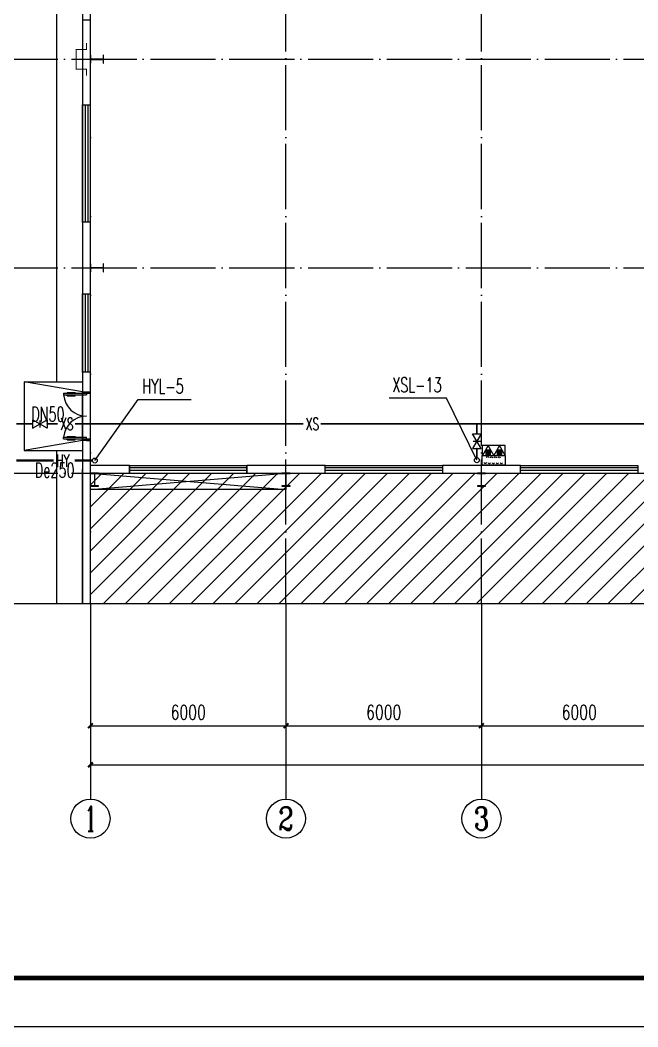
# Model space of a CAD drawing. Extents: x 1635833 to 4277885, y 16914845 to 35313750.
# Drawn here: x 2131765 to 2150724, y 17742386 to 17773275 of the extents above; entities that cross this region are included whole.
import ezdxf
from ezdxf.enums import TextEntityAlignment as Align

# ---------------------------------------------------------------- set-up
doc = ezdxf.new("R2010")
doc.units = 0
doc.header["$LTSCALE"] = 1000
doc.header["$MEASUREMENT"] = 0
doc.linetypes.add('DOTE', pattern=[2.42, 2, -0.2, 0.02, -0.2])
doc.layers.get('Defpoints').update_dxf_attribs({"color": 250})
for name, color, linetype in [('AXIS_TEXT', 7, 'Continuous'), ('AXIS_外部', 171, 'Continuous'), ('COLUMN', 2, 'Continuous'), ('DIM_SYMB', 165, 'Continuous'), ('DIM_消防', 3, 'Continuous'), ('DIM_雨水', 3, 'Continuous'), ('DOTE', 8, 'DOTE'), ('GROUND', 150, 'Continuous'), ('JZ__灭火器', 6, 'Continuous'), ('PIPE-消防', 1, 'Continuous'), ('PIPE-雨水', 4, 'Continuous'), ('TEXT_消防', 7, 'Continuous'), ('TEXT_雨水', 7, 'Continuous'), ('TK', 4, 'Continuous'), ('TWT_TEXT', 7, 'Continuous'), ('VALVE_消防', 7, 'Continuous'), ('VPIPE-消防', 1, 'Continuous'), ('VPIPE-雨水', 4, 'Continuous'), ('WALL-PARAPET', 6, 'Continuous'), ('WINDOW', 140, 'Continuous')]:
    doc.layers.add(name, color=color, linetype=linetype)
doc.styles.add('_TCH_AXIS', font='COMPLEX', dxfattribs={"bigfont": 'GBCBIG'})
doc.styles.add('_TCH_DIM_T3', font='SIMPLEX', dxfattribs={"width": 0.705882, "bigfont": 'GBCBIG'})
doc.styles.add('_TWT_PIPEDN', font='SIMPLEX', dxfattribs={"width": 0.8, "height": 3, "bigfont": 'HZTXT'})
doc.styles.add('_TWT_PIPETEXT', font='COMPLEX', dxfattribs={"width": 0.8, "height": 2.5, "bigfont": 'HZTXT'})
doc.styles.add('_TWT_SERIAL', font='COMPLEX', dxfattribs={"width": 0.8, "height": 3, "bigfont": 'HZTXT'})
doc.styles.add('COMPLEX', font='COMPLEX')
doc.dimstyles.new('_TCH_ARCH&&150', dxfattribs={"dimtxt": 446.25, "dimasz": 150, "dimexe": 375, "dimexo": 450, "dimgap": 189.375, "dimtad": 1, "dimdec": 0, "dimzin": 0, "dimdsep": 46, "dimtxsty": '_TCH_DIM_T3', "dimblk": 'ARCHTICK', "dimcen": 0.09, "dimclrt": 7, "dimazin": 2, "dimtfac": 1, "dimtdec": 0, "dimtix": 1, "dimtmove": 2, "dimatfit": 3, "dimfxl": 0, "dimtolj": 1, "dimtzin": 0, "dimarcsym": 0})

# ---------------------------------------------------------------- blocks, each defined once
blk = doc.blocks.new('A$C3ACC4A1C')
at = {"layer": 'COLUMN'}
h = blk.add_hatch(color=256, dxfattribs=at)
h.paths.add_polyline_path([(125, 400), (0, 400), (0, 388), (120, 388), (120, 200), (125, 200)])
h.paths.add_polyline_path([(250, 400), (125, 400), (125, 200), (130, 200), (130, 388), (250, 388)])
h.paths.add_polyline_path([(250, 12), (130, 12), (130, 200), (125, 200), (125, 0), (250, 0)])
h.paths.add_polyline_path([(125, 200), (120, 200), (120, 12), (0, 12), (0, 0), (125, 0)])
blk.add_lwpolyline([(0, 0), (0, 12), (120, 12), (120, 388), (0, 388), (0, 400), (250, 400), (250, 388), (130, 388), (130, 12), (250, 12), (250, 0)], close=True, dxfattribs=at)
blk = doc.blocks.new('消防软管卷盘')
blk.add_lwpolyline([(4963954, 151899), (4963954, 150312), (4964641, 150312), (4964641, 151899)], close=True)
for points, const_width in [([(4964134, 151704), (4964482, 151704)], 1), ([(4964134, 151566), (4964482, 151566)], 1), ([(4964134, 151428), (4964482, 151428)], 1), ([(4964134, 151290), (4964482, 151290)], 1), ([(4964134, 151152), (4964482, 151152)], 1), ([(4964134, 151014), (4964482, 151014)], 0.1), ([(4964134, 150876), (4964482, 150876)], 1), ([(4964134, 150738), (4964482, 150738)], 1), ([(4964150, 150600), (4964499, 150600)], 1), ([(4964150, 150462), (4964499, 150462)], 1)]:
    blk.add_lwpolyline(points, dxfattribs=dict(const_width=const_width))
for centre, start, end in [((4964134, 151636), 90, 270), ((4964134, 151360), 90, 270), ((4964482, 151498), 270, 90), ((4964134, 151084), 90, 270), ((4964134, 150808), 90, 270), ((4964150, 150532), 90, 270), ((4964482, 151222), 270, 90), ((4964482, 150946), 270, 90), ((4964499, 150670), 270, 90)]:
    blk.add_arc(centre, 69, start, end)
blk = doc.blocks.new('手提式干粉灭火器')
h = blk.add_hatch()
h.set_pattern_fill('ANSI31', color=256, scale=225.365854, style=0)
h.set_pattern_definition([(45, (276289.086, 185586.136), (-19.9197154, 19.9197154), [])])
h.paths.add_polyline_path([(72, 158), (-72, 158), (-72, 19), (72, 19)])
for points in [[(0, 303), (-175, 0), (175, 0)], [(-72, 19), (72, 19), (72, 158), (-72, 158)]]:
    blk.add_lwpolyline(points, close=True)
blk = doc.blocks.new('92623')
blk.add_lwpolyline([(8910066, 83014), (8909273, 83014), (8909273, 82670), (8910066, 82670)], close=True)
at = {"xscale": -0.5, "yscale": 0.5, "zscale": 0.5, "rotation": 89.99999999998747}
blk.add_blockref('消防软管卷盘', (8985223, 2565334), dxfattribs=at)
at = {"layer": 'JZ__灭火器', "xscale": 1.141071624, "yscale": 1.141071624, "zscale": 1.141071624, "rotation": 180}
for p in [(8909466, 83014), (8909863, 83014)]:
    blk.add_blockref('手提式干粉灭火器', p, dxfattribs=at)
blk = doc.blocks.new('GeYuanFrame_88637502', base_point=(20.09, 4.53))
at = {"layer": 'TK'}
blk.add_lwpolyline([(20.09, 4.53), (20.09, 598.53), (1071.09, 598.53), (1071.09, 4.53)], close=True, dxfattribs=at)
at = {"layer": 'TK', "const_width": 1}
blk.add_lwpolyline([(45.09, 588.53), (1061.09, 588.53), (1061.09, 14.53), (45.09, 14.53)], close=True, dxfattribs=at)
blk = doc.blocks.new('_ArchTick')
at = {"color": 0, "linetype": 'ByBlock', "const_width": 0.4}
blk.add_lwpolyline([(-0.5, -0.5), (0.5, 0.5)], dxfattribs=at)
blk = doc.blocks.new('*D260')
at = {"layer": 'AXIS_外部', "color": 0, "lineweight": -2}
for p, q in [((2133924, 17754925), (2133924, 17751250)), ((2139924, 17754925), (2139924, 17751250)), ((2133924, 17751625), (2139924, 17751625))]:
    blk.add_line(p, q, dxfattribs=at)
at = {"layer": 'Defpoints', "color": 0}
for p in [(2133924, 17755375), (2139924, 17755375), (2139924, 17751625)]:
    blk.add_point(p, dxfattribs=at)
at = {"layer": 'AXIS_外部', "color": 0, "lineweight": -2, "xscale": 150, "yscale": 150, "zscale": 150, "rotation": 180}
blk.add_blockref('_ArchTick', (2133924, 17751625), dxfattribs=at)
at = {"layer": 'AXIS_外部', "color": 0, "lineweight": -2, "xscale": 150, "yscale": 150, "zscale": 150}
blk.add_blockref('_ArchTick', (2139924, 17751625), dxfattribs=at)
at = {"layer": 'AXIS_外部', "color": 7, "insert": (2136924, 17752038), "char_height": 446.2, "attachment_point": 5, "style": '_TCH_DIM_T3'}
blk.add_mtext('\\A1;6000', dxfattribs=at)
blk = doc.blocks.new('*D261')
at = {"layer": 'AXIS_外部', "color": 0, "lineweight": -2}
for p, q in [((2139924, 17754925), (2139924, 17751250)), ((2145924, 17754925), (2145924, 17751250)), ((2139924, 17751625), (2145924, 17751625))]:
    blk.add_line(p, q, dxfattribs=at)
at = {"layer": 'Defpoints', "color": 0}
for p in [(2139924, 17755375), (2145924, 17755375), (2145924, 17751625)]:
    blk.add_point(p, dxfattribs=at)
at = {"layer": 'AXIS_外部', "color": 0, "lineweight": -2, "xscale": 150, "yscale": 150, "zscale": 150, "rotation": 180}
blk.add_blockref('_ArchTick', (2139924, 17751625), dxfattribs=at)
at = {"layer": 'AXIS_外部', "color": 0, "lineweight": -2, "xscale": 150, "yscale": 150, "zscale": 150}
blk.add_blockref('_ArchTick', (2145924, 17751625), dxfattribs=at)
at = {"layer": 'AXIS_外部', "color": 7, "insert": (2142924, 17752038), "char_height": 446.2, "attachment_point": 5, "style": '_TCH_DIM_T3'}
blk.add_mtext('\\A1;6000', dxfattribs=at)
blk = doc.blocks.new('*D262')
at = {"layer": 'AXIS_外部', "color": 0, "lineweight": -2}
for p, q in [((2145924, 17754925), (2145924, 17751250)), ((2151924, 17754925), (2151924, 17751250)), ((2145924, 17751625), (2151924, 17751625))]:
    blk.add_line(p, q, dxfattribs=at)
at = {"layer": 'Defpoints', "color": 0}
for p in [(2145924, 17755375), (2151924, 17755375), (2151924, 17751625)]:
    blk.add_point(p, dxfattribs=at)
at = {"layer": 'AXIS_外部', "color": 0, "lineweight": -2, "xscale": 150, "yscale": 150, "zscale": 150, "rotation": 180}
blk.add_blockref('_ArchTick', (2145924, 17751625), dxfattribs=at)
at = {"layer": 'AXIS_外部', "color": 0, "lineweight": -2, "xscale": 150, "yscale": 150, "zscale": 150}
blk.add_blockref('_ArchTick', (2151924, 17751625), dxfattribs=at)
at = {"layer": 'AXIS_外部', "color": 7, "insert": (2148924, 17752038), "char_height": 446.2, "attachment_point": 5, "style": '_TCH_DIM_T3'}
blk.add_mtext('\\A1;6000', dxfattribs=at)
blk = doc.blocks.new('*D278')
at = {"layer": 'AXIS_外部', "color": 0, "lineweight": -2}
for p, q in [((2133924, 17754925), (2133924, 17750050)), ((2241924, 17754925), (2241924, 17750050)), ((2133924, 17750425), (2241924, 17750425))]:
    blk.add_line(p, q, dxfattribs=at)
at = {"layer": 'Defpoints', "color": 0}
for p in [(2133924, 17755375), (2241924, 17755375), (2241924, 17750425)]:
    blk.add_point(p, dxfattribs=at)
at = {"layer": 'AXIS_外部', "color": 0, "lineweight": -2, "xscale": 150, "yscale": 150, "zscale": 150, "rotation": 180}
blk.add_blockref('_ArchTick', (2133924, 17750425), dxfattribs=at)
at = {"layer": 'AXIS_外部', "color": 0, "lineweight": -2, "xscale": 150, "yscale": 150, "zscale": 150}
blk.add_blockref('_ArchTick', (2241924, 17750425), dxfattribs=at)
at = {"layer": 'AXIS_外部', "color": 7, "insert": (2187924, 17750838), "char_height": 446.2, "attachment_point": 5, "style": '_TCH_DIM_T3'}
blk.add_mtext('\\A1;108000', dxfattribs=at)
blk = doc.blocks.new('$WINLIB2D$00000001')
for p, q in [((-0.5, 0.5), (0.5, 0.5)), ((-0.5, 0.5), (-0.5, -0.5)), ((0.5, -0.5), (0.5, 0.5)), ((0.5, 0.1667), (-0.5, 0.1667)), ((0.5, -0.1667), (-0.5, -0.1667)), ((-0.5, -0.5), (0.5, -0.5))]:
    blk.add_line(p, q)
blk = doc.blocks.new('_AXISO')
blk.add_circle((0, 0), 0.5)
at = {"layer": 'AXIS_TEXT', "style": 'COMPLEX', "width": 1.041667}
blk.add_attdef('A', text='', height=0.56, dxfattribs=at).set_placement((-0.25, -0.28), (0.25, -0.28), align=Align.FIT)
blk = doc.blocks.new('$DorLib2D$00000011')
for p, q in [((-0.467, 0.471), (-0.467, -0.062)), ((-0.467, 0.471), (-0.433, 0.471)), ((-0.433, 0.471), (-0.433, 0.004)), ((0.433, 0.471), (0.433, 0.004)), ((0.467, 0.471), (0.433, 0.471)), ((0.467, 0.471), (0.467, -0.062)), ((-0.483, 0.396), (-0.467, 0.396)), ((-0.483, 0.235), (-0.467, 0.235)), ((-0.417, 0.396), (-0.433, 0.396)), ((-0.417, 0.235), (-0.433, 0.235)), ((0.417, 0.396), (0.433, 0.396)), ((0.417, 0.235), (0.433, 0.235)), ((0.483, 0.396), (0.467, 0.396)), ((0.483, 0.235), (0.467, 0.235)), ((-0.5, 0.004), (-0.433, 0.004)), ((-0.5, 0.004), (-0.5, -0.062)), ((0.5, 0.004), (0.433, 0.004)), ((0.5, 0.004), (0.5, -0.062)), ((-0.5, -0.062), (-0.467, -0.062)), ((0.5, -0.062), (0.467, -0.062))]:
    blk.add_line(p, q)
at = {"lineweight": 13}
for p, q in [((-0.483, 0.396), (-0.483, 0.235)), ((-0.417, 0.396), (-0.417, 0.235)), ((0.417, 0.396), (0.417, 0.235)), ((0.483, 0.396), (0.483, 0.235))]:
    blk.add_line(p, q, dxfattribs=at)
for centre, start, end in [((-0.467, 0.004), 0, 85.904), ((0.467, 0.004), 94.096, 180)]:
    blk.add_arc(centre, 0.467, start, end, dxfattribs=at)
blk = doc.blocks.new('$VALVE$00000296')
for points in [[(-125, 72), (-125, -72), (125, 72), (125, -72), (-125, 72)], [(0, 60), (0, -64)]]:
    blk.add_lwpolyline(points)
for p in [(-125, 0), (125, 0)]:
    blk.add_point(p)

msp = doc.modelspace()

# ---------------------------------------------------------------- hatches: boundary and pattern name
h = msp.add_hatch()
h.set_pattern_fill('ANSI31', color=250, scale=300, style=0)
h.set_pattern_definition([(45, (53131.6, -1127427.83), (-336.759605, 336.759605), [])])
h.paths.add_polyline_path([(2241923.512, 17759375.393), (2133923.512, 17759375.393), (2133923.512, 17755375.393), (2187810.05, 17755375.393), (2187886.484, 17755585.393), (2187960.541, 17755165.393), (2188035.05, 17755375.393), (2241923.512, 17755375.393)])
h.paths.add_polyline_path([(2186716.34, 17756953.357), (2187472.416, 17756953.357), (2187472.416, 17758200.826), (2186716.34, 17758200.826)], flags=24)
h.paths.add_polyline_path([(2185342.986, 17756929.623), (2187144.505, 17756929.623), (2187144.505, 17758251.142), (2185342.986, 17758251.142)], flags=24)
h.paths.add_polyline_path([(2184334.568, 17756953.357), (2185771.15, 17756953.357), (2185771.15, 17758200.826), (2184334.568, 17758200.826)], flags=24)
h.paths.add_polyline_path([(2182956.467, 17756913.484), (2184767.479, 17756913.484), (2184767.479, 17758263.484), (2182956.467, 17758263.484)], flags=24)

# ---------------------------------------------------------------- linework, layer by layer
at = {"color": 250}
for p, q in [((2133923.512, 17758875.393), (2139923.512, 17759375.393)), ((2133923.512, 17759375.393), (2139923.512, 17758875.393))]:
    msp.add_line(p, q, dxfattribs=at)
at = {"const_width": 30}
msp.add_lwpolyline([(2133803.512, 17771575.393), (2133803.512, 17771775.393), (2133483.512, 17771775.393), (2133483.512, 17772375.393), (2133803.512, 17772375.393), (2133803.512, 17772575.393)], dxfattribs=at)
at = {"color": 250}
msp.add_lwpolyline([(2133923.512, 17759375.393), (2139923.512, 17759375.393), (2139923.512, 17758875.393), (2133923.512, 17758875.393)], close=True, dxfattribs=at)
at = {"layer": 'AXIS_外部'}
for p, q in [((2133923.512, 17755375.393), (2133923.512, 17749375.393)), ((2139923.512, 17755375.393), (2139923.512, 17749375.393)), ((2145923.512, 17755375.393), (2145923.512, 17749375.393))]:
    msp.add_line(p, q, dxfattribs=at)
at = {"layer": 'DIM_SYMB', "color": 150}
msp.add_lwpolyline([(2130923.512, 17755375.393), (2187810.05, 17755375.393), (2187886.484, 17755585.393), (2187960.541, 17755165.393), (2188035.05, 17755375.393), (2244923.512, 17755375.393)], dxfattribs=at)
at = {"layer": 'DIM_消防'}
for p, q in [((2144852.44, 17761676.668), (2143093.38, 17761676.668)), ((2145781.253, 17759771.618), (2144852.44, 17761676.668))]:
    msp.add_line(p, q, dxfattribs=at)
at = {"layer": 'DIM_雨水'}
for p, q in [((2134056.186, 17759761.462), (2135390.378, 17761635.613)), ((2135390.378, 17761635.613), (2137017.152, 17761635.613))]:
    msp.add_line(p, q, dxfattribs=at)
at = {"layer": 'DOTE'}
for p, q in [((2133923.512, 17755375.393), (2133923.512, 17819375.393)), ((2139923.512, 17755375.393), (2139923.512, 17819375.393)), ((2145923.512, 17755375.393), (2145923.512, 17819375.393)), ((2130923.512, 17772075.393), (2244923.512, 17772075.393)), ((2130923.512, 17765675.393), (2244923.512, 17765675.393)), ((2130923.512, 17759375.393), (2244923.512, 17759375.393))]:
    msp.add_line(p, q, dxfattribs=at)
at = {"layer": 'GROUND', "color": 8}
for p, q in [((2132883.512, 17785325.393), (2132883.512, 17762175.393)), ((2133683.512, 17785325.393), (2133683.512, 17762175.393)), ((2131883.512, 17762175.393), (2131883.512, 17760075.393)), ((2131883.512, 17762175.393), (2133683.512, 17762175.393)), ((2133683.512, 17761875.393), (2131883.512, 17762175.393)), ((2133683.512, 17762175.393), (2133683.512, 17760075.393)), ((2133683.512, 17760375.393), (2131883.512, 17760075.393)), ((2131883.512, 17760075.393), (2133683.512, 17760075.393)), ((2132883.512, 17760075.393), (2132883.512, 17755375.393)), ((2133683.512, 17760075.393), (2133683.512, 17755375.393)), ((2133683.512, 17755375.393), (2242163.512, 17755375.393))]:
    msp.add_line(p, q, dxfattribs=at)
at = {"layer": 'PIPE-消防', "linetype": 'Continuous', "ltscale": 1.5, "const_width": 52.5}
for points in [[(2132149.038, 17760886.828), (2131645.633, 17760886.828)], [(2132915.078, 17760886.828), (2132599.038, 17760886.828)], [(2140452.456, 17760886.828), (2133453.65, 17760886.828)], [(2145781.253, 17760886.828), (2140991.027, 17760886.828)], [(2145781.253, 17760585.669), (2145781.253, 17760886.828)], [(2162499.194, 17760886.828), (2145781.253, 17760886.828)], [(2145781.253, 17759846.618), (2145781.253, 17760135.669)]]:
    msp.add_lwpolyline(points, dxfattribs=at)
at = {"layer": 'PIPE-雨水', "linetype": 'Continuous', "ltscale": 1.5, "const_width": 75}
for points in [[(2132795.028, 17759761.462), (2131645.633, 17759761.462)], [(2133981.186, 17759761.462), (2133436.456, 17759761.462)]]:
    msp.add_lwpolyline(points, dxfattribs=at)
at = {"layer": 'VPIPE-消防', "linetype": 'Continuous'}
msp.add_circle((2145781.253, 17759771.618), 75, dxfattribs=at)
at = {"layer": 'VPIPE-雨水', "linetype": 'Continuous'}
msp.add_circle((2134056.186, 17759761.462), 75, dxfattribs=at)
at = {"layer": 'WALL-PARAPET'}
for p, q in [((2133923.512, 17773275.393), (2133683.512, 17773275.393)), ((2133683.512, 17773275.393), (2133683.512, 17770675.393)), ((2133923.512, 17770675.393), (2133923.512, 17773275.393)), ((2133683.512, 17770675.393), (2133923.512, 17770675.393)), ((2133923.512, 17767075.393), (2133683.512, 17767075.393)), ((2133683.512, 17767075.393), (2133683.512, 17764875.393)), ((2133923.512, 17764875.393), (2133923.512, 17767075.393)), ((2133683.512, 17764875.393), (2133923.512, 17764875.393)), ((2133923.512, 17762475.393), (2133683.512, 17762475.393)), ((2133683.512, 17762475.393), (2133683.512, 17761875.393)), ((2133923.512, 17761875.393), (2133923.512, 17762475.393)), ((2133683.512, 17761875.393), (2133923.512, 17761875.393)), ((2133923.512, 17760375.393), (2133683.512, 17760375.393)), ((2133683.512, 17760375.393), (2133683.512, 17759495.393)), ((2133923.512, 17759615.393), (2133923.512, 17760375.393)), ((2135123.512, 17759615.393), (2133923.512, 17759615.393)), ((2135123.512, 17759375.393), (2135123.512, 17759615.393)), ((2141123.512, 17759615.393), (2138723.512, 17759615.393)), ((2138723.512, 17759615.393), (2138723.512, 17759375.393)), ((2141123.512, 17759375.393), (2141123.512, 17759615.393)), ((2147123.512, 17759615.393), (2144723.512, 17759615.393)), ((2144723.512, 17759615.393), (2144723.512, 17759375.393)), ((2147123.512, 17759375.393), (2147123.512, 17759615.393)), ((2133683.512, 17755375.393), (2133683.512, 17759495.393)), ((2133923.512, 17759375.393), (2135123.512, 17759375.393)), ((2133923.512, 17755375.393), (2133923.512, 17759375.393)), ((2138723.512, 17759375.393), (2141123.512, 17759375.393)), ((2144723.512, 17759375.393), (2147123.512, 17759375.393)), ((2133683.512, 17755375.393), (2133923.512, 17755375.393))]:
    msp.add_line(p, q, dxfattribs=at)
at = {"layer": 'WINDOW'}
msp.add_line((2133683.512, 17760375.393), (2133683.512, 17761875.393), dxfattribs=at)

# ---------------------------------------------------------------- block references
at = {"xscale": 150, "yscale": 150, "zscale": 150}
msp.add_blockref('GeYuanFrame_88637502', (2113223.512, 17742386.026), dxfattribs=at)
at = {"xscale": 0.882, "yscale": 0.882, "zscale": 0.882, "rotation": 180}
msp.add_blockref('92623', (10004626.321, 17833136.43), dxfattribs=at)
at = {"layer": 'AXIS_外部'}
ref = msp.add_blockref('_AXISO', (2133923.512, 17748775.393), dxfattribs=dict(at, xscale=1200, yscale=1200, zscale=1200))
ref.add_attrib('A', '1', dxfattribs={"layer": 'AXIS_TEXT', "height": 772.082, "style": '_TCH_AXIS'}).set_placement((2133758.066, 17748389.352), (2134088.958, 17748389.352), align=Align.FIT)
ref = msp.add_blockref('_AXISO', (2139923.512, 17748775.393), dxfattribs=dict(at, xscale=1200, yscale=1200, zscale=1200))
ref.add_attrib('A', '2', dxfattribs={"layer": 'AXIS_TEXT', "height": 698.922, "style": '_TCH_AXIS'}).set_placement((2139690.538, 17748425.932), (2140156.486, 17748425.932), align=Align.FIT)
ref = msp.add_blockref('_AXISO', (2145923.512, 17748775.393), dxfattribs=dict(at, xscale=1200, yscale=1200, zscale=1200))
ref.add_attrib('A', '3', dxfattribs={"layer": 'AXIS_TEXT', "height": 698.922, "style": '_TCH_AXIS'}).set_placement((2145690.538, 17748425.932), (2146156.486, 17748425.932), align=Align.FIT)
at = {"layer": 'COLUMN', "xscale": -1, "rotation": 270}
for p in [(2133923.512, 17771950.393), (2133923.512, 17765550.393)]:
    msp.add_blockref('A$C3ACC4A1C', p, dxfattribs=at)
at = {"layer": 'COLUMN', "xscale": -1}
for p in [(2134173.513, 17758975.393), (2140048.513, 17758975.393), (2146048.513, 17758975.393)]:
    msp.add_blockref('A$C3ACC4A1C', p, dxfattribs=at)
at = {"layer": 'VALVE_消防', "zscale": 1.8}
for p, xscale, yscale, rotation in [((2132374.038, 17760886.828), -1.8, -1.8, 180), ((2145781.253, 17760360.669), 1.8, 1.8, 90)]:
    msp.add_blockref('$VALVE$00000296', p, dxfattribs=dict(at, xscale=xscale, yscale=yscale, rotation=rotation))
at = {"layer": 'WINDOW'}
for name, p, xscale, yscale, zscale, rotation in [('$WINLIB2D$00000001', (2133803.512, 17768875.393), 3600.000000003725, -240, 3600.000000003725, 90), ('$WINLIB2D$00000001', (2133803.512, 17763675.393), 2400, -240, 2400, 90), ('$DorLib2D$00000011', (2133803.512, 17761125.393), 1500, 1500, 1500, 90), ('$WINLIB2D$00000001', (2136923.512, 17759495.393), -3600.000000003725, -240, -3600.000000003725, 180), ('$WINLIB2D$00000001', (2142923.512, 17759495.393), -3600.000000003725, 240, -3600.000000003725, 180), ('$WINLIB2D$00000001', (2148923.512, 17759495.393), -3600.000000003725, 240, -3600.000000003725, 180)]:
    msp.add_blockref(name, p, dxfattribs=dict(at, xscale=xscale, yscale=yscale, zscale=zscale, rotation=rotation))

# ---------------------------------------------------------------- texts
at = {"layer": 'TEXT_消防', "linetype": 'Continuous', "style": '_TWT_PIPEDN', "width": 0.64}
msp.add_text('DN50', height=450, dxfattribs=at).set_placement((2132103.776, 17760961.828))
at = {"layer": 'TEXT_消防', "style": '_TWT_PIPETEXT', "width": 0.64}
for p in [(2132990.078, 17760699.328), (2140527.456, 17760699.328)]:
    msp.add_text('XS', height=375, dxfattribs=at).set_placement(p)
at = {"layer": 'TEXT_雨水', "style": '_TWT_PIPETEXT', "width": 0.64}
msp.add_text('HY', height=375, dxfattribs=at).set_placement((2132870.028, 17759573.962))
at = {"layer": 'TEXT_雨水', "linetype": 'Continuous', "style": '_TWT_PIPEDN', "width": 0.64}
msp.add_text('De250', height=450, dxfattribs=at).set_placement((2132213.195, 17759242.776))
at = {"layer": 'TWT_TEXT', "style": '_TWT_SERIAL', "width": 0.64}
for s, p in [('HYL-5', (2135514.581, 17761815.613)), ('XSL-13', (2143183.38, 17761856.668))]:
    msp.add_text(s, height=450, dxfattribs=at).set_placement(p)

# ---------------------------------------------------------------- dimensions: what is measured, and where the dimension line sits
at = {"layer": 'AXIS_外部'}
for p1, p2, distance, picture, middle in [((2133923.512, 17755375.393), (2139923.512, 17755375.393), -3750, '*D260', (2136923.512, 17752037.893)), ((2133923.512, 17755375.393), (2241923.512, 17755375.393), -4950, '*D278', (2187923.512, 17750837.893)), ((2139923.512, 17755375.393), (2145923.512, 17755375.393), -3750, '*D261', (2142923.512, 17752037.893)), ((2145923.512, 17755375.393), (2151923.512, 17755375.393), -3750, '*D262', (2148923.512, 17752037.893))]:
    dim = msp.add_aligned_dim(p1=p1, p2=p2, distance=distance, dimstyle='_TCH_ARCH&&150', dxfattribs=at)
    dim.commit()
    dim.dimension.update_dxf_attribs({"geometry": picture, "text_midpoint": middle})

doc.saveas('drawing.dxf')
